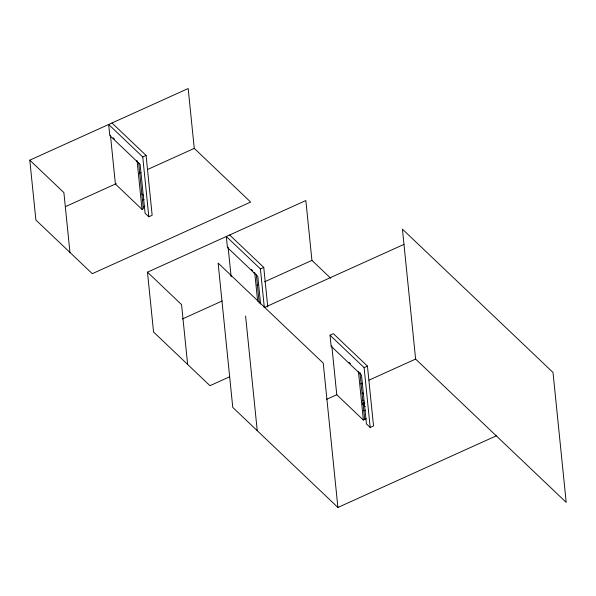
<?xml version="1.0" encoding="UTF-8"?>
<svg xmlns="http://www.w3.org/2000/svg" width="596" height="596" viewBox="0 0 596 596"><rect width="100%" height="100%" fill="white"/><g stroke="black" fill="none" stroke-linecap="round" stroke-linejoin="round"><path stroke-width="0.89" d="M362.375 393.278L362.606 393.792L362.927 393.189M362.688 393.204L362.293 393.382M29.8 160.16L188.18 88.536L194.259 148.389L250.663 202.066L92.283 273.691L35.879 220.013L29.8 160.16L63.884 192.597L69.963 252.451M142.742 156.942L146.08 155.429L152.159 215.275L148.821 216.788L145.081 213.234L140.12 164.421L109.776 135.538L108.658 124.497L142.742 156.942L148.821 216.788M136.387 160.86L137.058 160.562M65.523 206.603L116.339 183.628M139.211 173.28L140.902 172.52M147.674 169.45L194.259 148.389M142.481 200.189L144.083 199.459M143.167 206.931L144.768 206.201M110.446 135.232L115.401 184.045L142.012 209.375L143.353 208.771L138.674 162.715M229.438 376.881L209.956 385.694L153.552 332.009L147.473 272.163L305.852 200.539L311.931 260.385L330.735 278.28M264.341 307.611L260.415 268.938L226.331 236.5L227.448 247.534L228.119 247.228L231.114 276.708M260.415 268.938L263.76 267.425L267.775 307.022M254.06 272.864L254.73 272.558L257.628 301.107M182.354 318.987L222.159 300.987M256.883 285.283L258.575 284.515M264.505 281.834L311.931 260.385M264.222 307.573L403.976 244.375M330.02 335.183L333.365 333.671L367.449 366.115L373.528 425.961L370.183 427.474L366.443 423.92L361.489 375.1L331.138 346.224L330.02 335.183L364.104 367.628L370.183 427.474M331.138 346.224L331.808 345.918M364.104 367.628L367.449 366.115M326.69 399.29L336.859 394.694M360.573 383.966L362.264 383.206M369.043 380.136L415.621 359.075L566.2 502.383L553.006 372.455L402.427 229.147L415.621 359.075M363.031 402.911L364.64 402.188M363.135 403.932L364.745 403.201M363.843 410.875L365.445 410.145M331.905 346.842L336.77 394.731L363.374 420.061L366.316 418.727M337.902 507.464L323.241 363.128L218.114 263.067L232.768 407.403L337.902 507.464L496.282 435.84M362.793 393.561L362.174 393.449M362.472 393.3L362.979 393.442L362.666 393.092M112.003 122.992L146.08 155.429M229.676 234.988L263.76 267.425M113.106 137.765L114.439 139.032M251.4 269.392L252.734 270.659M349.107 362.383L350.433 363.649M227.448 247.534L257.8 276.417L260.601 304.049M141.833 193.938L143.167 195.205M362.532 403.991L365.192 406.524M147.473 272.163L181.556 304.601L187.636 364.447M359.947 372.485L364.715 419.457M358.42 371.248L363.374 420.061M256.347 274.719L259.245 303.267M245.589 315.999L257.241 430.699M137.147 161.479L142.012 209.375M363.553 400.259A1.199 0.752 -5.8 0 1 362.636 400.259"/></g></svg>
